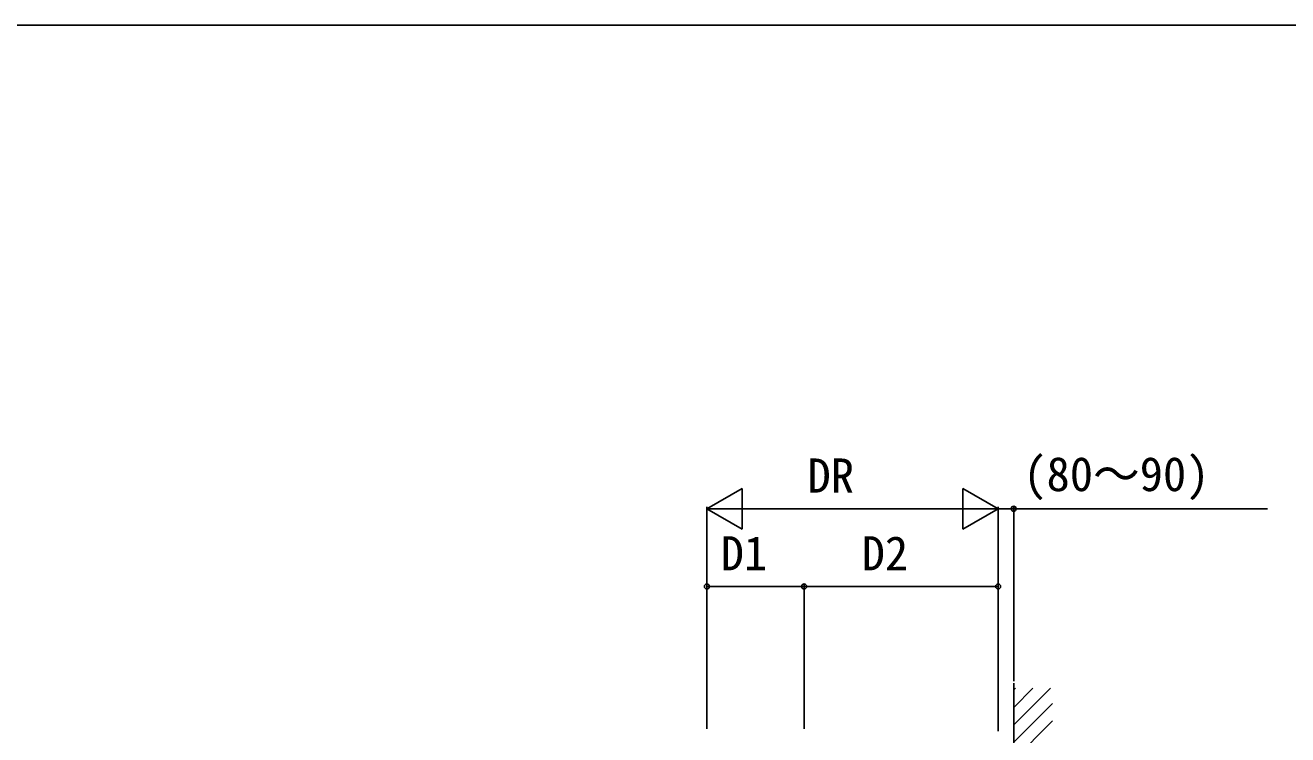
# Model space of a CAD drawing. Units: millimetres, scale not verified. Extents: x -1050 to 1050, y -1566 to 1557.
# Drawn here: x 7 to 657, y 1129 to 1494 of the extents above; entities that cross this region are included whole.
import ezdxf
from ezdxf.enums import TextEntityAlignment as Align

# ---------------------------------------------------------------- set-up
doc = ezdxf.new("R2010")
doc.units = ezdxf.units.MM
doc.header["$LTSCALE"] = 8
for name, color, linetype in [('0-7_YKK_D', 6, 'Continuous'), ('0-8_YKK_ZWAK', 7, 'Continuous'), ('0-9_YSS_K', 3, 'Continuous')]:
    doc.layers.add(name, color=color, linetype=linetype)
doc.styles.add('ＭＳ ゴシック', font='')
doc.styles.get('ＭＳ ゴシック').set_extended_font_data('MS Gothic')

msp = doc.modelspace()

# ---------------------------------------------------------------- linework, layer by layer
at = {"layer": '0-7_YKK_D'}
for p, q in [((357.801, 1245.401), (375.987, 1255.901)), ((375.987, 1234.901), (375.987, 1255.901)), ((507.699, 1245.401), (489.513, 1255.901)), ((489.513, 1255.901), (489.513, 1234.901)), ((357.801, 1132.12), (357.801, 1246.401)), ((357.801, 1245.401), (375.987, 1234.901)), ((357.801, 1245.401), (394.174, 1245.401)), ((378.801, 1245.401), (486.699, 1245.401)), ((507.699, 1245.401), (471.326, 1245.401)), ((507.699, 1245.401), (489.513, 1234.901)), ((507.699, 1132.12), (507.699, 1246.401)), ((507.699, 1130.867), (507.699, 1246.401)), ((515.699, 1156.577), (515.699, 1246.401)), ((357.801, 1132.12), (357.801, 1206.401)), ((407.801, 1205.401), (357.801, 1205.401)), ((407.801, 1132.12), (407.801, 1206.401)), ((407.801, 1132.12), (407.801, 1206.401)), ((407.801, 1205.401), (507.699, 1205.401)), ((507.699, 1132.12), (507.699, 1206.401))]:
    msp.add_line(p, q, dxfattribs=at)
msp.add_lwpolyline([(507.699, 1245.401), (515.699, 1245.401), (646.342, 1245.401)], dxfattribs=at)
for centre in [(515.699, 1245.401), (357.801, 1205.401), (407.801, 1205.401), (407.801, 1205.401), (507.699, 1205.401)]:
    msp.add_circle(centre, 1.275, dxfattribs=at)
at = {"layer": '0-8_YKK_ZWAK'}
msp.add_line((-1050, 1494.3), (1050, 1494.3), dxfattribs=at)
at = {"layer": '0-9_YSS_K'}
for p, q in [((515.699, 841.126), (515.699, 1155.577)), ((515.699, 1152.139), (516.625, 1153.064)), ((515.699, 1143.158), (525.605, 1153.064)), ((515.699, 1134.178), (534.585, 1153.064)), ((515.699, 1125.198), (535.699, 1145.198)), ((515.699, 1116.218), (535.699, 1136.218))]:
    msp.add_line(p, q, dxfattribs=at)

# ---------------------------------------------------------------- texts
at = {"layer": '0-7_YKK_D', "style": 'ＭＳ ゴシック'}
for s, p in [('(80～90)', (520.639, 1249.195)), ('DR', (409.568, 1248.401)), ('D1', (364.869, 1208.401)), ('D2', (437.432, 1208.401))]:
    msp.add_text(s, height=17.6, dxfattribs=at).set_placement(p, align=Align.BOTTOM_LEFT)

doc.saveas('drawing.dxf')
